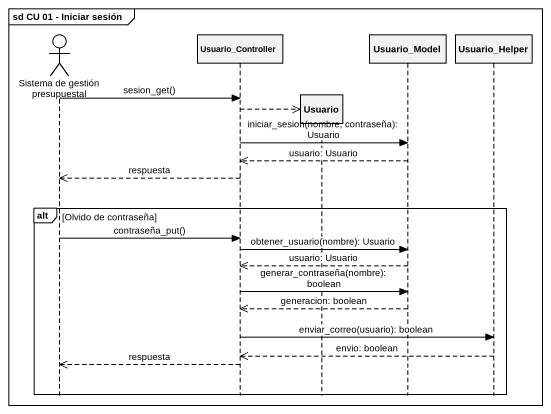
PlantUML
@startuml
mainframe sd CU 01 - Iniciar sesión
hide footbox
actor "Sistema de gestión presupuestal" as Sistema_de_gestión
participant Usuario_Controller
participant Usuario
participant Usuario_Model
participant Usuario_Helper

Sistema_de_gestión -> Usuario_Controller : sesion_get()
Usuario_Controller -->> Usuario **
Usuario_Controller -> Usuario_Model : iniciar_sesion(nombre, contraseña): Usuario
Usuario_Model -->> Usuario_Controller : usuario: Usuario
Usuario_Controller -->> Sistema_de_gestión : respuesta
alt Olvido de contraseña
  Sistema_de_gestión -> Usuario_Controller : contraseña_put()
  Usuario_Controller -> Usuario_Model : obtener_usuario(nombre): Usuario
  Usuario_Model -->> Usuario_Controller : usuario: Usuario
  Usuario_Controller -> Usuario_Model : generar_contraseña(nombre): boolean
  Usuario_Model -->> Usuario_Controller : generacion: boolean
  Usuario_Controller -> Usuario_Helper : enviar_correo(usuario): boolean
  Usuario_Helper -->> Usuario_Controller : envio: boolean
  Usuario_Controller -->> Sistema_de_gestión : respuesta
end
@enduml
